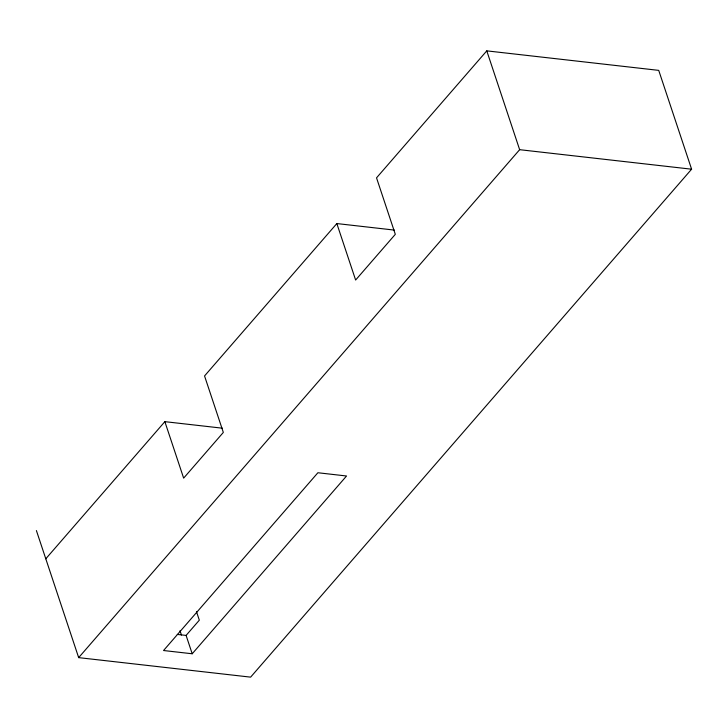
<?xml version="1.0" encoding="UTF-8"?>
<svg xmlns="http://www.w3.org/2000/svg" width="728" height="728" viewBox="0 0 728 728"><rect width="100%" height="100%" fill="white"/><g stroke="black" fill="none" stroke-linecap="round" stroke-linejoin="round"><path stroke-width="1.09" d="M45.791 558.804L164.856 421.658L222.404 428.191M394.385 230.094L336.837 223.56L204.55 375.948L223.332 432.423L183.647 478.132L164.856 421.658M36.4 530.566L78.669 657.63L250.623 677.14L691.6 169.196L658.722 70.37L486.777 50.86L376.531 177.85L395.313 234.325L355.628 280.034L336.837 223.56M78.669 657.63L519.646 149.686L691.6 169.196M177.277 634.416L186.095 635.417L199.326 620.183L196.505 611.711M192.201 653.771L346.546 475.994L317.89 472.745L163.545 650.523L192.201 653.771L186.095 635.417M486.777 50.86L519.646 149.686M180.025 630.721L181.454 635.034"/></g></svg>
